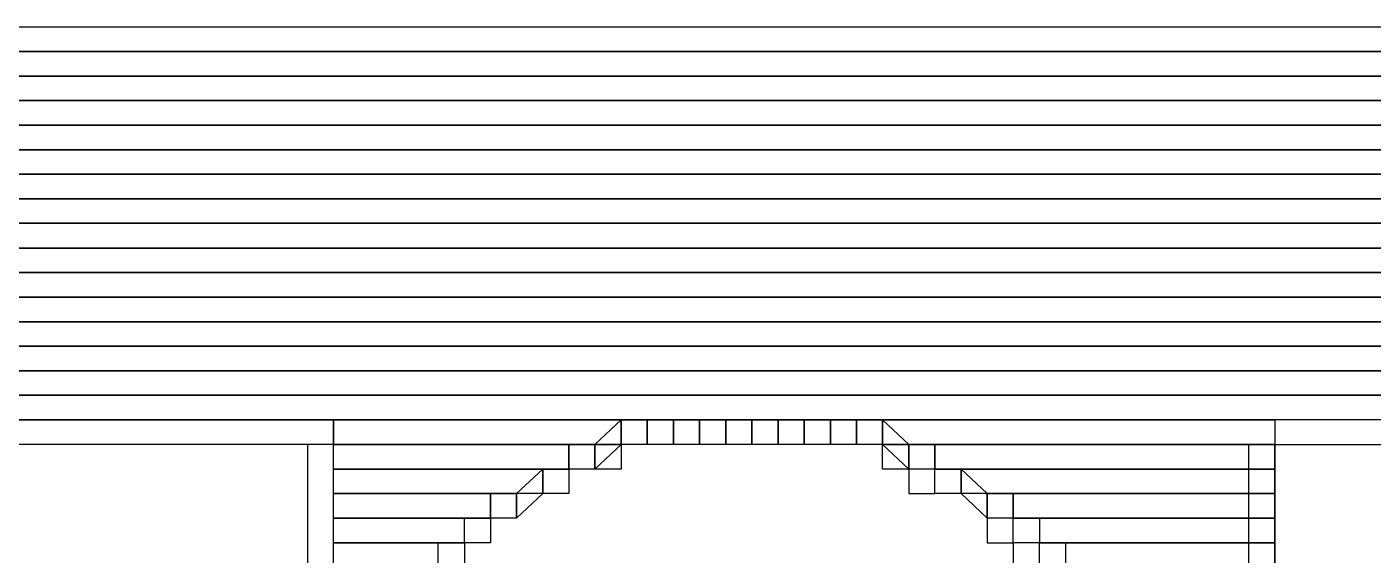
# Model space of a CAD drawing. Extents: x 0 to 841, y 0 to 594.
# Drawn here: x 693.62 to 704.35, y 106.07 to 110.28 of the extents above; entities that cross this region are included whole.
import ezdxf

# ---------------------------------------------------------------- set-up
doc = ezdxf.new("R2010")
doc.units = 0
doc.layers.add('01-LIN-025-A', color=7, linetype='Continuous')

msp = doc.modelspace()

# ---------------------------------------------------------------- linework, layer by layer
at = {"layer": '01-LIN-025-A'}
for points in [[(659.387, 110.283), (718.839, 110.283)], [(718.839, 110.087), (659.387, 110.087), (659.387, 110.283)], [(659.387, 110.283), (718.839, 110.283)], [(718.839, 110.087), (659.387, 110.087), (659.387, 110.283)], [(659.387, 110.283), (718.839, 110.283)], [(718.839, 110.087), (659.387, 110.087), (659.387, 110.283)], [(659.387, 110.283), (718.839, 110.283)], [(718.839, 110.087), (659.387, 110.087), (659.387, 110.283)], [(659.387, 110.087), (718.839, 110.087)], [(718.839, 109.891), (659.387, 109.891), (659.387, 110.087)], [(659.387, 110.087), (718.839, 110.087)], [(718.839, 109.891), (659.387, 109.891), (659.387, 110.087)], [(659.387, 109.891), (718.839, 109.891)], [(718.839, 109.695), (659.387, 109.695), (659.387, 109.891)], [(659.387, 109.891), (718.839, 109.891)], [(718.839, 109.695), (659.387, 109.695), (659.387, 109.891)], [(667.723, 109.695), (718.839, 109.695)], [(718.839, 109.499), (667.723, 109.499), (667.723, 109.695)], [(667.723, 109.695), (718.839, 109.695)], [(718.839, 109.499), (667.723, 109.499), (667.723, 109.695)], [(667.931, 109.499), (718.839, 109.499)], [(718.839, 109.304), (667.931, 109.304), (667.931, 109.499)], [(667.931, 109.499), (718.839, 109.499)], [(718.839, 109.304), (667.931, 109.304), (667.931, 109.499)], [(668.139, 109.304), (718.839, 109.304)], [(718.839, 109.108), (668.139, 109.108), (668.139, 109.304)], [(668.139, 109.304), (718.839, 109.304)], [(718.839, 109.108), (668.139, 109.108), (668.139, 109.304)], [(668.139, 109.304), (718.839, 109.304)], [(718.839, 109.108), (668.139, 109.108), (668.139, 109.304)], [(668.139, 109.304), (718.839, 109.304)], [(718.839, 109.108), (668.139, 109.108), (668.139, 109.304)], [(668.348, 109.108), (718.839, 109.108)], [(718.839, 108.912), (668.348, 108.912), (668.348, 109.108)], [(668.348, 109.108), (718.839, 109.108)], [(718.839, 108.912), (668.348, 108.912), (668.348, 109.108)], [(668.557, 108.912), (718.839, 108.912)], [(718.839, 108.717), (668.557, 108.717), (668.557, 108.912)], [(668.557, 108.912), (718.839, 108.912)], [(718.839, 108.717), (668.557, 108.717), (668.557, 108.912)], [(668.765, 108.717), (718.839, 108.717)], [(718.839, 108.52), (668.765, 108.52), (668.765, 108.717)], [(668.765, 108.717), (718.839, 108.717)], [(718.839, 108.52), (668.765, 108.52), (668.765, 108.717)], [(668.973, 108.52), (718.839, 108.52)], [(718.839, 108.324), (668.973, 108.324), (668.973, 108.52)], [(668.973, 108.52), (718.839, 108.52)], [(718.839, 108.324), (668.973, 108.324), (668.973, 108.52)], [(669.182, 108.324), (718.839, 108.324)], [(718.839, 108.129), (669.182, 108.129), (669.182, 108.324)], [(669.182, 108.324), (718.839, 108.324)], [(718.839, 108.129), (669.182, 108.129), (669.182, 108.324)], [(669.39, 108.129), (718.839, 108.129)], [(718.839, 107.933), (669.39, 107.933), (669.39, 108.129)], [(669.39, 108.129), (718.839, 108.129)], [(718.839, 107.933), (669.39, 107.933), (669.39, 108.129)], [(669.598, 108.129), (718.839, 108.129)], [(718.839, 107.933), (669.598, 107.933), (669.598, 108.129)], [(669.598, 108.129), (718.839, 108.129)], [(718.839, 107.933), (669.598, 107.933), (669.598, 108.129)], [(669.807, 107.933), (718.839, 107.933)], [(718.839, 107.737), (669.807, 107.737), (669.807, 107.933)], [(669.807, 107.933), (718.839, 107.933)], [(718.839, 107.737), (669.807, 107.737), (669.807, 107.933)], [(670.015, 107.737), (718.839, 107.737)], [(718.839, 107.541), (670.015, 107.541), (670.015, 107.737)], [(670.015, 107.737), (718.839, 107.737)], [(718.839, 107.541), (670.015, 107.541), (670.015, 107.737)], [(670.432, 107.541), (718.839, 107.541)], [(718.839, 107.346), (670.432, 107.346), (670.432, 107.541)], [(670.432, 107.541), (718.839, 107.541)], [(718.839, 107.346), (670.432, 107.346), (670.432, 107.541)], [(678.143, 107.346), (718.839, 107.346)], [(718.839, 107.15), (678.143, 107.15), (678.143, 107.346)], [(678.143, 107.346), (718.839, 107.346)], [(718.839, 107.15), (678.143, 107.15), (678.143, 107.346)], [(691.271, 107.15), (696.063, 107.15), (696.063, 106.954), (691.271, 106.954), (691.271, 107.15)], [(691.271, 107.15), (696.063, 107.15), (696.063, 106.954), (691.271, 106.954), (691.271, 107.15)], [(696.063, 107.15), (698.981, 107.15), (698.981, 106.954), (696.063, 106.954), (696.063, 107.15)], [(696.063, 107.15), (698.981, 107.15), (698.981, 106.954), (696.063, 106.954), (696.063, 107.15)], [(698.147, 106.954), (698.356, 107.15), (698.356, 106.954), (698.147, 106.758), (698.147, 106.954)], [(698.147, 106.954), (698.356, 107.15), (698.356, 106.954), (698.147, 106.758), (698.147, 106.954)], [(698.356, 107.15), (698.356, 107.15), (698.356, 106.954), (698.356, 106.954), (698.356, 107.15)], [(698.356, 107.15), (698.564, 107.15), (698.564, 106.954), (698.356, 106.954), (698.356, 107.15)], [(698.356, 107.15), (698.356, 107.15), (698.356, 106.954), (698.356, 106.954), (698.356, 107.15)], [(698.356, 107.15), (698.564, 107.15), (698.564, 106.954), (698.356, 106.954), (698.356, 107.15)], [(698.564, 107.15), (698.772, 107.15), (698.772, 106.954), (698.564, 106.954), (698.564, 107.15)], [(698.564, 107.15), (698.772, 107.15), (698.772, 106.954), (698.564, 106.954), (698.564, 107.15)], [(698.772, 107.15), (698.772, 107.15), (698.772, 106.954), (698.772, 106.954), (698.772, 107.15)], [(698.772, 107.15), (698.981, 107.15), (698.981, 106.954), (698.772, 106.954), (698.772, 107.15)], [(698.772, 107.15), (698.772, 107.15), (698.772, 106.954), (698.772, 106.954), (698.772, 107.15)], [(698.772, 107.15), (698.981, 107.15), (698.981, 106.954), (698.772, 106.954), (698.772, 107.15)], [(698.981, 107.15), (698.981, 107.15), (698.981, 106.954), (698.981, 106.954), (698.981, 107.15)], [(698.981, 107.15), (699.189, 107.15), (699.189, 106.954), (698.981, 106.954), (698.981, 107.15)], [(698.981, 107.15), (698.981, 107.15), (698.981, 106.954), (698.981, 106.954), (698.981, 107.15)], [(698.981, 107.15), (699.189, 107.15), (699.189, 106.954), (698.981, 106.954), (698.981, 107.15)], [(699.189, 107.15), (699.398, 107.15), (699.398, 106.954), (699.189, 106.954), (699.189, 107.15)], [(699.189, 107.15), (699.398, 107.15), (699.398, 106.954), (699.189, 106.954), (699.189, 107.15)], [(699.398, 107.15), (699.398, 107.15), (699.398, 106.954), (699.398, 106.954), (699.398, 107.15)], [(699.398, 107.15), (699.606, 107.15), (699.606, 106.954), (699.398, 106.954), (699.398, 107.15)], [(699.398, 107.15), (699.398, 107.15), (699.398, 106.954), (699.398, 106.954), (699.398, 107.15)], [(699.398, 107.15), (699.606, 107.15), (699.606, 106.954), (699.398, 106.954), (699.398, 107.15)], [(699.606, 107.15), (699.814, 107.15), (699.814, 106.954), (699.606, 106.954), (699.606, 107.15)], [(699.606, 107.15), (699.814, 107.15), (699.814, 106.954), (699.606, 106.954), (699.606, 107.15)], [(699.814, 107.15), (699.814, 107.15), (699.814, 106.954), (699.814, 106.954), (699.814, 107.15)], [(699.814, 107.15), (700.023, 107.15), (700.023, 106.954), (699.814, 106.954), (699.814, 107.15)], [(699.814, 107.15), (703.565, 107.15), (703.565, 106.954), (699.814, 106.954), (699.814, 107.15)], [(699.814, 107.15), (699.814, 107.15), (699.814, 106.954), (699.814, 106.954), (699.814, 107.15)], [(699.814, 107.15), (700.023, 107.15), (700.023, 106.954), (699.814, 106.954), (699.814, 107.15)], [(699.814, 107.15), (703.565, 107.15), (703.565, 106.954), (699.814, 106.954), (699.814, 107.15)], [(700.023, 107.15), (700.023, 107.15), (700.023, 106.954), (700.023, 106.954), (700.023, 107.15)], [(700.023, 107.15), (700.231, 107.15), (700.231, 106.954), (700.023, 106.954), (700.023, 107.15)], [(700.023, 107.15), (700.023, 107.15), (700.023, 106.954), (700.023, 106.954), (700.023, 107.15)], [(700.023, 107.15), (700.231, 107.15), (700.231, 106.954), (700.023, 106.954), (700.023, 107.15)], [(700.231, 107.15), (700.439, 107.15), (700.439, 106.954), (700.231, 106.954), (700.231, 107.15)], [(700.231, 107.15), (700.439, 107.15), (700.439, 106.954), (700.231, 106.954), (700.231, 107.15)], [(700.439, 107.15), (700.439, 107.15), (700.439, 106.954), (700.439, 106.954), (700.439, 107.15)], [(700.439, 107.15), (700.648, 106.954), (700.648, 106.758), (700.439, 106.954), (700.439, 107.15)], [(700.439, 107.15), (700.439, 107.15), (700.439, 106.954), (700.439, 106.954), (700.439, 107.15)], [(700.439, 107.15), (700.648, 106.954), (700.648, 106.758), (700.439, 106.954), (700.439, 107.15)], [(705.232, 107.15), (703.565, 107.15), (703.565, 106.954), (705.232, 106.954), (705.232, 107.15)], [(705.232, 107.15), (703.565, 107.15), (703.565, 106.954), (705.232, 106.954), (705.232, 107.15)], [(695.855, 106.954), (695.855, 105.387), (696.063, 105.387), (696.063, 106.954), (695.855, 106.954)], [(695.855, 106.954), (695.855, 105.387), (696.063, 105.387), (696.063, 106.954), (695.855, 106.954)], [(696.063, 106.954), (698.356, 106.954), (698.356, 106.758), (696.063, 106.758), (696.063, 106.954)], [(696.063, 106.954), (697.939, 106.954), (697.939, 106.758), (696.063, 106.758), (696.063, 106.954)], [(696.063, 106.954), (698.356, 106.954), (698.356, 106.758), (696.063, 106.758), (696.063, 106.954)], [(696.063, 106.954), (697.939, 106.954), (697.939, 106.758), (696.063, 106.758), (696.063, 106.954)], [(697.939, 106.954), (698.147, 106.954), (698.147, 106.758), (697.939, 106.758), (697.939, 106.954)], [(697.939, 106.954), (698.147, 106.954), (698.147, 106.758), (697.939, 106.758), (697.939, 106.954)], [(698.147, 106.954), (698.147, 106.954), (698.147, 106.758), (698.147, 106.758), (698.147, 106.954)], [(698.147, 106.954), (698.147, 106.954), (698.147, 106.758), (698.147, 106.758), (698.147, 106.954)], [(700.439, 106.954), (703.565, 106.954), (703.565, 106.758), (700.439, 106.758), (700.439, 106.954)], [(700.439, 106.954), (703.565, 106.954), (703.565, 106.758), (700.439, 106.758), (700.439, 106.954)], [(700.648, 106.954), (700.648, 106.954), (700.648, 106.758), (700.648, 106.758), (700.648, 106.954)], [(700.648, 106.954), (700.856, 106.954), (700.856, 106.758), (700.648, 106.758), (700.648, 106.954)], [(700.648, 106.954), (700.648, 106.954), (700.648, 106.758), (700.648, 106.758), (700.648, 106.954)], [(700.648, 106.954), (700.856, 106.954), (700.856, 106.758), (700.648, 106.758), (700.648, 106.954)], [(700.856, 106.954), (703.565, 106.954), (703.565, 106.758), (700.856, 106.758), (700.856, 106.954)], [(700.856, 106.954), (703.565, 106.954), (703.565, 106.758), (700.856, 106.758), (700.856, 106.954)], [(703.357, 106.954), (703.357, 100.687), (703.565, 100.687), (703.565, 106.954), (703.357, 106.954)], [(703.357, 106.954), (703.357, 100.687), (703.565, 100.687), (703.565, 106.954), (703.357, 106.954)], [(696.063, 106.758), (697.731, 106.758), (697.731, 106.562), (696.063, 106.562), (696.063, 106.758)], [(696.063, 106.758), (697.731, 106.758), (697.731, 106.562), (696.063, 106.562), (696.063, 106.758)], [(697.522, 106.562), (697.731, 106.758), (697.731, 106.562), (697.522, 106.366), (697.522, 106.562)], [(697.522, 106.562), (697.731, 106.758), (697.731, 106.562), (697.522, 106.366), (697.522, 106.562)], [(697.731, 106.758), (697.731, 106.758), (697.731, 106.562), (697.731, 106.562), (697.731, 106.758)], [(697.731, 106.758), (697.939, 106.758), (697.939, 106.562), (697.731, 106.562), (697.731, 106.758)], [(697.731, 106.562), (697.731, 106.758), (697.939, 106.758), (697.939, 106.562), (697.731, 106.562)], [(697.731, 106.758), (697.731, 106.758), (697.731, 106.562), (697.731, 106.562), (697.731, 106.758)], [(697.731, 106.758), (697.939, 106.758), (697.939, 106.562), (697.731, 106.562), (697.731, 106.758)], [(697.731, 106.562), (697.731, 106.758), (697.939, 106.758), (697.939, 106.562), (697.731, 106.562)], [(700.648, 106.758), (700.648, 106.562), (700.856, 106.562), (700.856, 106.758), (700.648, 106.758)], [(700.648, 106.758), (700.648, 106.562), (700.856, 106.562), (700.856, 106.758), (700.648, 106.758)], [(700.856, 106.758), (701.065, 106.758), (701.065, 106.562), (700.856, 106.562), (700.856, 106.758)], [(700.856, 106.758), (701.065, 106.758), (701.065, 106.562), (700.856, 106.562), (700.856, 106.758)], [(701.065, 106.758), (701.065, 106.758), (701.065, 106.562), (701.065, 106.562), (701.065, 106.758)], [(701.065, 106.758), (701.273, 106.562), (701.273, 106.366), (701.065, 106.562), (701.065, 106.758)], [(701.065, 106.758), (703.565, 106.758), (703.565, 106.562), (701.065, 106.562), (701.065, 106.758)], [(701.065, 106.758), (701.065, 106.758), (701.065, 106.562), (701.065, 106.562), (701.065, 106.758)], [(701.065, 106.758), (701.273, 106.562), (701.273, 106.366), (701.065, 106.562), (701.065, 106.758)], [(701.065, 106.758), (703.565, 106.758), (703.565, 106.562), (701.065, 106.562), (701.065, 106.758)], [(696.063, 106.562), (697.313, 106.562), (697.313, 106.366), (696.063, 106.366), (696.063, 106.562)], [(696.063, 106.562), (697.313, 106.562), (697.313, 106.366), (696.063, 106.366), (696.063, 106.562)], [(697.313, 106.562), (697.522, 106.562), (697.522, 106.366), (697.313, 106.366), (697.313, 106.562)], [(697.313, 106.562), (697.522, 106.562), (697.522, 106.366), (697.313, 106.366), (697.313, 106.562)], [(697.522, 106.562), (697.522, 106.562), (697.522, 106.366), (697.522, 106.366), (697.522, 106.562)], [(697.522, 106.562), (697.522, 106.562), (697.522, 106.366), (697.522, 106.366), (697.522, 106.562)], [(701.273, 106.562), (701.273, 106.562), (701.273, 106.366), (701.273, 106.366), (701.273, 106.562)], [(701.273, 106.562), (701.481, 106.562), (701.481, 106.366), (701.273, 106.366), (701.273, 106.562)], [(701.273, 106.562), (701.273, 106.562), (701.273, 106.366), (701.273, 106.366), (701.273, 106.562)], [(701.273, 106.562), (701.481, 106.562), (701.481, 106.366), (701.273, 106.366), (701.273, 106.562)], [(701.481, 106.562), (703.565, 106.562), (703.565, 106.366), (701.481, 106.366), (701.481, 106.562)], [(701.481, 106.562), (703.565, 106.562), (703.565, 106.366), (701.481, 106.366), (701.481, 106.562)], [(696.063, 106.366), (697.313, 106.366), (697.313, 106.17), (696.063, 106.17), (696.063, 106.366)], [(696.063, 106.366), (697.313, 106.366), (697.313, 106.17), (696.063, 106.17), (696.063, 106.366)], [(697.106, 106.366), (697.313, 106.366), (697.313, 106.17), (697.106, 106.17), (697.106, 106.366)], [(697.106, 106.17), (697.106, 106.366), (697.313, 106.366), (697.313, 106.17), (697.106, 106.17)], [(697.106, 106.366), (697.313, 106.366), (697.313, 106.17), (697.106, 106.17), (697.106, 106.366)], [(697.106, 106.17), (697.106, 106.366), (697.313, 106.366), (697.313, 106.17), (697.106, 106.17)], [(701.273, 106.366), (701.273, 106.17), (701.481, 106.17), (701.481, 106.366), (701.273, 106.366)], [(701.273, 106.366), (701.273, 106.17), (701.481, 106.17), (701.481, 106.366), (701.273, 106.366)], [(701.481, 106.366), (701.69, 106.366), (701.69, 106.17), (701.481, 106.17), (701.481, 106.366)], [(701.481, 106.366), (703.565, 106.366), (703.565, 106.17), (701.481, 106.17), (701.481, 106.366)], [(701.481, 106.366), (701.69, 106.366), (701.69, 106.17), (701.481, 106.17), (701.481, 106.366)], [(701.481, 106.366), (703.565, 106.366), (703.565, 106.17), (701.481, 106.17), (701.481, 106.366)], [(696.063, 106.17), (697.106, 106.17), (697.106, 105.975), (696.063, 105.975), (696.063, 106.17)], [(696.063, 106.17), (697.106, 106.17), (697.106, 105.975), (696.063, 105.975), (696.063, 106.17)], [(696.897, 106.17), (697.106, 106.17), (697.106, 105.975), (696.897, 105.975), (696.897, 106.17)], [(696.897, 105.975), (696.897, 106.17), (697.106, 106.17), (697.106, 105.975), (696.897, 105.975)], [(696.897, 106.17), (697.106, 106.17), (697.106, 105.975), (696.897, 105.975), (696.897, 106.17)], [(696.897, 105.975), (696.897, 106.17), (697.106, 106.17), (697.106, 105.975), (696.897, 105.975)], [(701.481, 106.17), (701.481, 105.975), (701.69, 105.975), (701.69, 106.17), (701.481, 106.17)], [(701.481, 106.17), (701.481, 105.975), (701.69, 105.975), (701.69, 106.17), (701.481, 106.17)], [(701.69, 106.17), (701.898, 106.17), (701.898, 105.975), (701.69, 105.975), (701.69, 106.17)], [(701.69, 106.17), (703.565, 106.17), (703.565, 105.975), (701.69, 105.975), (701.69, 106.17)], [(701.69, 106.17), (701.898, 106.17), (701.898, 105.975), (701.69, 105.975), (701.69, 106.17)], [(701.69, 106.17), (703.565, 106.17), (703.565, 105.975), (701.69, 105.975), (701.69, 106.17)]]:
    msp.add_lwpolyline(points, dxfattribs=at)

doc.saveas('drawing.dxf')
